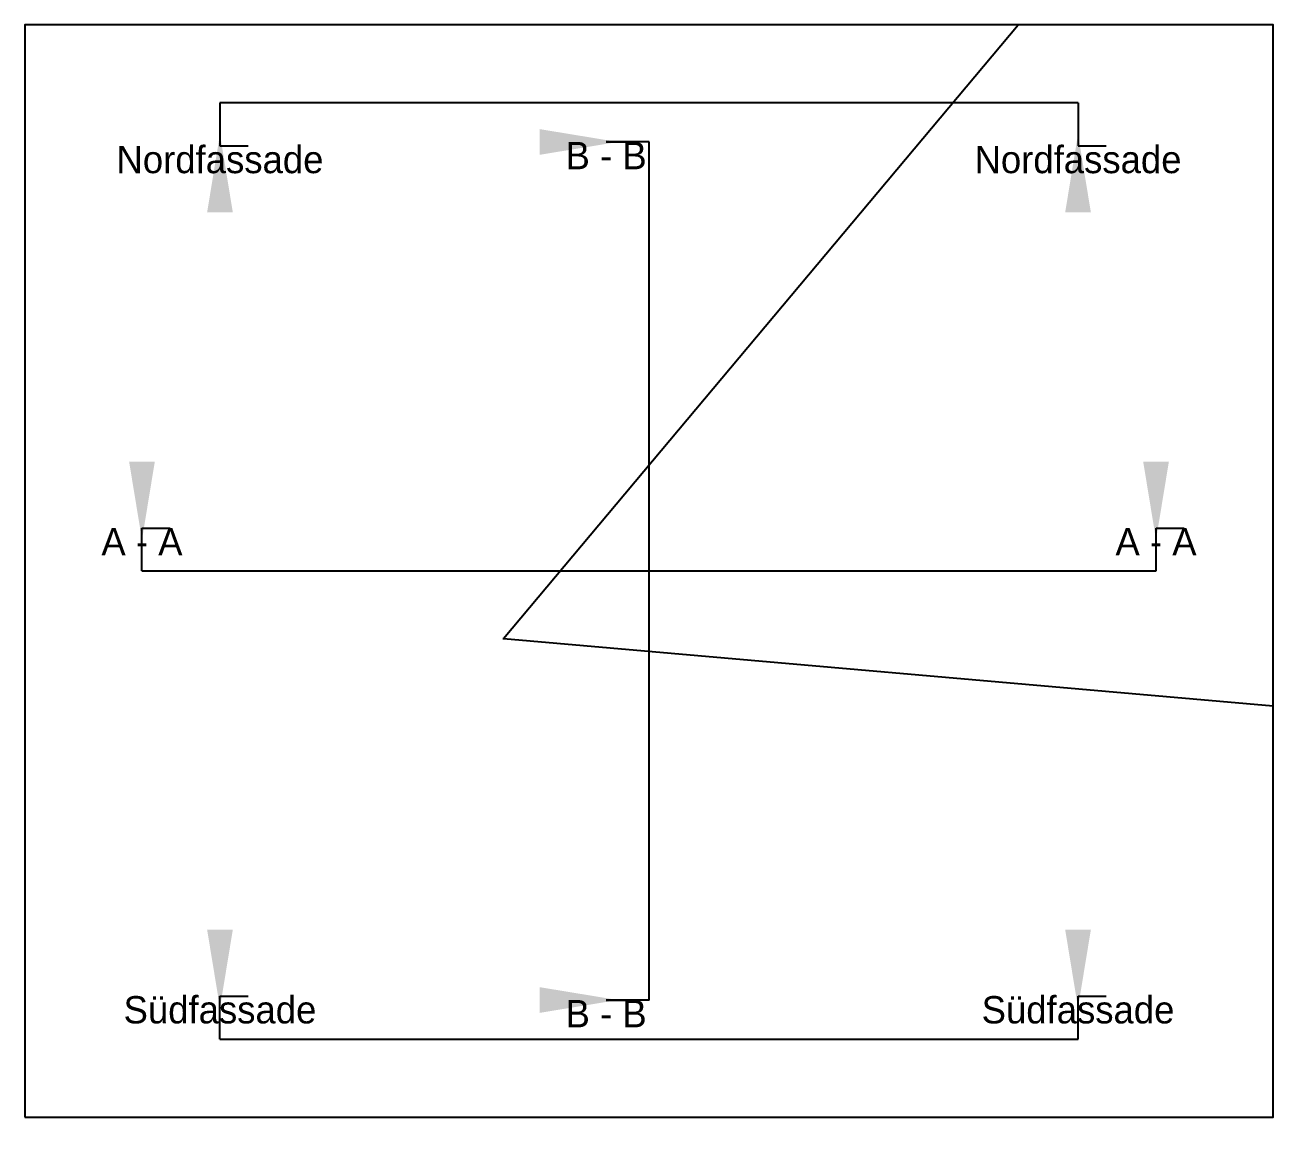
# Model space of a CAD drawing. Extents: x -3 to 49, y -3.2 to 41.2.
# Drawn here: x -3 to 13, y -3.13 to 11 of the extents above; entities that cross this region are included whole.
import ezdxf
from ezdxf import colors
from ezdxf.entities.mleader import LeaderData, LeaderLine
from ezdxf.math import Vec2, Vec3

# ---------------------------------------------------------------- set-up
doc = ezdxf.new("R2010")
doc.units = 0
doc.header["$MEASUREMENT"] = 0
doc.linetypes.add('DASHED', pattern=[19.05, 12.7, 6.35])
for name, color, linetype in [('AEC_SLAB', 7, 'Continuous'), ('AEC_SLAB_CEILING', 7, 'Continuous'), ('AEC_SLAB_CONTOUR', 7, 'Continuous'), ('AEC_SLAB_HATCH', 7, 'Continuous')]:
    doc.layers.add(name, color=color, linetype=linetype)

msp = doc.modelspace()

# ---------------------------------------------------------------- hatches: boundary and pattern name
at = {"layer": 'AEC_SLAB_HATCH'}
h = msp.add_hatch(dxfattribs=at)
h.set_pattern_fill('AR-CONC', color=256, style=0)
h.set_pattern_definition([(50, (3, 3), (182.18, -15.94), [19.05, -209.55]), (355, (3, 3), (-35.24, 191.06), [15.24, -167.64]), (100.45, (18.18, 1.67), (146.94, 175.12), [16.19, -178.09]), (46.18, (3, 53.8), (271.08, -42.04), [28.58, -314.33]), (96.64, (25.6, 50.3), (237.4, 247.43), [24.28, -267.14]), (351.18, (3, 53.8), (237.4, 247.43), [22.86, -251.46]), (21, (28.4, 41.1), (151.61, -102.27), [19.05, -209.55]), (326, (28.4, 41.1), (61.8, 184.19), [15.24, -167.64]), (71.45, (41.03, 32.58), (213.42, 81.92), [16.19, -178.09]), (37.5, (3, 3), (3.09, 84.555), [0, -165.608, 0, -170.18, 0, -168.275]), (7.5, (3, 3), (66.82, 100.18), [0, -97.028, 0, -161.798, 0, -64.135]), (-32.5, (-53.64, 3), (135.59, -5.73), [0, -63.5, 0, -198.12, 0, -262.89]), (-42.5, (-79.04, 3), (148.13, 25.43), [0, -82.55, 0, -131.572, 0, -186.69])])
h.paths.add_polyline_path([(-3, -3), (13, -3), (13, 11), (-3, 11), (-3, -3)], flags=17)

# ---------------------------------------------------------------- linework, layer by layer
at = {"layer": 'AEC_ELEVATION_MARK'}
for p, q in [((0, 10), (-0.5, 10)), ((-0.5, 10), (-0.5, 9.6)), ((10.5, 10), (10, 10)), ((10.5, 10), (10.5, 9.6)), ((-0.5, -2), (-0.5, -1.6)), ((10.5, -2), (10.5, -1.6)), ((-0.5, -2), (0, -2)), ((10, -2), (10.5, -2))]:
    msp.add_line(p, q, dxfattribs=at)
for points in [[(10, 10), (0, 10)], [(0, -2), (10, -2)]]:
    msp.add_lwpolyline(points, dxfattribs=at)
at = {"layer": 'AEC_SECTION_MARK'}
for p, q in [((5, 9.5), (4.6, 9.5)), ((5, 9), (5, 9.5)), ((-1.5, 4), (-1.5, 4.4)), ((11.5, 4), (11.5, 4.4)), ((-1.5, 4), (-1, 4)), ((11, 4), (11.5, 4)), ((5, -1.5), (5, -1)), ((5, -1.5), (4.6, -1.5))]:
    msp.add_line(p, q, dxfattribs=at)
for points in [[(5, -1), (5, 9)], [(-1, 4), (11, 4)]]:
    msp.add_lwpolyline(points, dxfattribs=at)
at = {"layer": 'AEC_SLAB', "elevation": -3}
msp.add_lwpolyline([(-3, -3), (13, -3), (13, 11), (-3, 11)], close=True, dxfattribs=at)
at = {"layer": 'AEC_SLAB_CEILING', "linetype": 'DASHED', "elevation": -3.2}
msp.add_lwpolyline([(-3, -3), (13, -3), (13, 11), (-3, 11)], close=True, dxfattribs=at)
at = {"layer": 'AEC_SLAB_CONTOUR', "elevation": -3}
msp.add_lwpolyline([(-3, -3), (13, -3), (13, 11), (-3, 11)], close=True, dxfattribs=at)

# ---------------------------------------------------------------- leaders
at = {"layer": 'AEC_ELEVATION_MARK'}
ml = msp.add_multileader_mtext('Standard', dxfattribs=at)
ml.set_content('Nordfassade')
ml.set_leader_properties(lineweight=-1)
ml.build(insert=Vec2(0, 0))
ml.multileader.update_dxf_attribs({"text_left_attachment_type": 2, "text_right_attachment_type": 2, "dogleg_length": 0.36, "arrow_head_size": 0})
ctx = ml.context
ctx.base_point, ctx.char_height, ctx.arrow_head_size, ctx.landing_gap_size = Vec3(-0.5, 9.45), 0.35, 0, 0.09
ctx.left_attachment, ctx.right_attachment = 2, 2
notes = []
notes.append((ctx, [(0, (1, 1, 0), (-0.5, 9.45), (1, 0), 0.36, [(0, [(-0.5, 9.6)], 0, [])])]))
ctx.mtext.insert, ctx.mtext.alignment = Vec3(-0.5, 9.45), 2
ml = msp.add_multileader_mtext('Standard', dxfattribs=at)
ml.set_content('Nordfassade')
ml.set_leader_properties(lineweight=-1)
ml.build(insert=Vec2(0, 0))
ml.multileader.update_dxf_attribs({"text_left_attachment_type": 2, "text_right_attachment_type": 2, "dogleg_length": 0.36, "arrow_head_size": 0})
ctx = ml.context
ctx.base_point, ctx.char_height, ctx.arrow_head_size, ctx.landing_gap_size = Vec3(10.5, 9.45), 0.35, 0, 0.09
ctx.left_attachment, ctx.right_attachment = 2, 2
notes.append((ctx, [(0, (1, 1, 0), (10.5, 9.45), (1, 0), 0.36, [(0, [(10.5, 9.6)], 0, [])])]))
ctx.mtext.insert, ctx.mtext.alignment = Vec3(10.5, 9.45), 2
ml = msp.add_multileader_mtext('Standard', dxfattribs=at)
ml.set_content('Südfassade')
ml.set_leader_properties(lineweight=-1)
ml.build(insert=Vec2(0, 0))
ml.multileader.update_dxf_attribs({"text_left_attachment_type": 2, "text_right_attachment_type": 2, "dogleg_length": 0.36, "arrow_head_size": 0})
ctx = ml.context
ctx.base_point, ctx.char_height, ctx.arrow_head_size, ctx.landing_gap_size = Vec3(-0.5, -1.45), 0.35, 0, 0.09
ctx.left_attachment, ctx.right_attachment = 2, 2
notes.append((ctx, [(0, (1, 1, 0), (-0.5, -1.45), (1, 0), 0.36, [(0, [(-0.5, -1.6)], 0, [])])]))
ctx.mtext.insert, ctx.mtext.alignment = Vec3(-0.5, -1.45), 2
ml = msp.add_multileader_mtext('Standard', dxfattribs=at)
ml.set_content('Südfassade')
ml.set_leader_properties(lineweight=-1)
ml.build(insert=Vec2(0, 0))
ml.multileader.update_dxf_attribs({"text_left_attachment_type": 2, "text_right_attachment_type": 2, "dogleg_length": 0.36, "arrow_head_size": 0})
ctx = ml.context
ctx.base_point, ctx.char_height, ctx.arrow_head_size, ctx.landing_gap_size = Vec3(10.5, -1.45), 0.35, 0, 0.09
ctx.left_attachment, ctx.right_attachment = 2, 2
notes.append((ctx, [(0, (1, 1, 0), (10.5, -1.45), (1, 0), 0.36, [(0, [(10.5, -1.6)], 0, [])])]))
ctx.mtext.insert, ctx.mtext.alignment = Vec3(10.5, -1.45), 2
at = {"layer": 'AEC_SECTION_MARK'}
ml = msp.add_multileader_mtext('Standard', dxfattribs=at)
ml.set_content('B - B')
ml.set_leader_properties(lineweight=-1)
ml.build(insert=Vec2(0, 0))
ml.multileader.update_dxf_attribs({"text_left_attachment_type": 2, "text_right_attachment_type": 2, "dogleg_length": 0.36, "arrow_head_size": 0})
ctx = ml.context
ctx.base_point, ctx.char_height, ctx.arrow_head_size, ctx.landing_gap_size = Vec3(4.45, 9.5), 0.35, 0, 0.09
ctx.left_attachment, ctx.right_attachment = 2, 2
notes.append((ctx, [(0, (1, 1, 0), (4.45, 9.5), (1, 0), 0.36, [(0, [(4.6, 9.5)], 0, [])])]))
ctx.mtext.insert, ctx.mtext.alignment = Vec3(4.45, 9.5), 2
ml = msp.add_multileader_mtext('Standard', dxfattribs=at)
ml.set_content('A - A')
ml.set_leader_properties(lineweight=-1)
ml.build(insert=Vec2(0, 0))
ml.multileader.update_dxf_attribs({"text_left_attachment_type": 2, "text_right_attachment_type": 2, "dogleg_length": 0.36, "arrow_head_size": 0})
ctx = ml.context
ctx.base_point, ctx.char_height, ctx.arrow_head_size, ctx.landing_gap_size = Vec3(-1.5, 4.55), 0.35, 0, 0.09
ctx.left_attachment, ctx.right_attachment = 2, 2
notes.append((ctx, [(0, (1, 1, 0), (-1.5, 4.55), (1, 0), 0.36, [(0, [(-1.5, 4.4)], 0, [])])]))
ctx.mtext.insert, ctx.mtext.alignment = Vec3(-1.5, 4.55), 2
ml = msp.add_multileader_mtext('Standard', dxfattribs=at)
ml.set_content('A - A')
ml.set_leader_properties(lineweight=-1)
ml.build(insert=Vec2(0, 0))
ml.multileader.update_dxf_attribs({"text_left_attachment_type": 2, "text_right_attachment_type": 2, "dogleg_length": 0.36, "arrow_head_size": 0})
ctx = ml.context
ctx.base_point, ctx.char_height, ctx.arrow_head_size, ctx.landing_gap_size = Vec3(11.5, 4.55), 0.35, 0, 0.09
ctx.left_attachment, ctx.right_attachment = 2, 2
notes.append((ctx, [(0, (1, 1, 0), (11.5, 4.55), (1, 0), 0.36, [(0, [(11.5, 4.4)], 0, [])])]))
ctx.mtext.insert, ctx.mtext.alignment = Vec3(11.5, 4.55), 2
ml = msp.add_multileader_mtext('Standard', dxfattribs=at)
ml.set_content('B - B')
ml.set_leader_properties(lineweight=-1)
ml.build(insert=Vec2(0, 0))
ml.multileader.update_dxf_attribs({"text_left_attachment_type": 2, "text_right_attachment_type": 2, "dogleg_length": 0.36, "arrow_head_size": 0})
ctx = ml.context
ctx.base_point, ctx.char_height, ctx.arrow_head_size, ctx.landing_gap_size = Vec3(4.45, -1.5), 0.35, 0, 0.09
ctx.left_attachment, ctx.right_attachment = 2, 2
notes.append((ctx, [(0, (1, 1, 0), (4.45, -1.5), (1, 0), 0.36, [(0, [(4.6, -1.5)], 0, [])])]))
ctx.mtext.insert, ctx.mtext.alignment = Vec3(4.45, -1.5), 2
for ctx, leaders in notes:
    for number, flags, end, landing, length, lines in leaders:
        leader = LeaderData()
        leader.index, (leader.has_last_leader_line, leader.has_dogleg_vector, leader.attachment_direction) = number, flags
        leader.last_leader_point, leader.dogleg_vector, leader.dogleg_length = Vec3(end), Vec3(landing), length
        for number, points, colour, breaks in lines:
            line = LeaderLine()
            line.index, line.vertices, line.color, line.breaks = number, Vec3.list(points), colors.encode_raw_color(colour), breaks
            leader.lines.append(line)
        ctx.leaders.append(leader)

doc.saveas('drawing.dxf')
